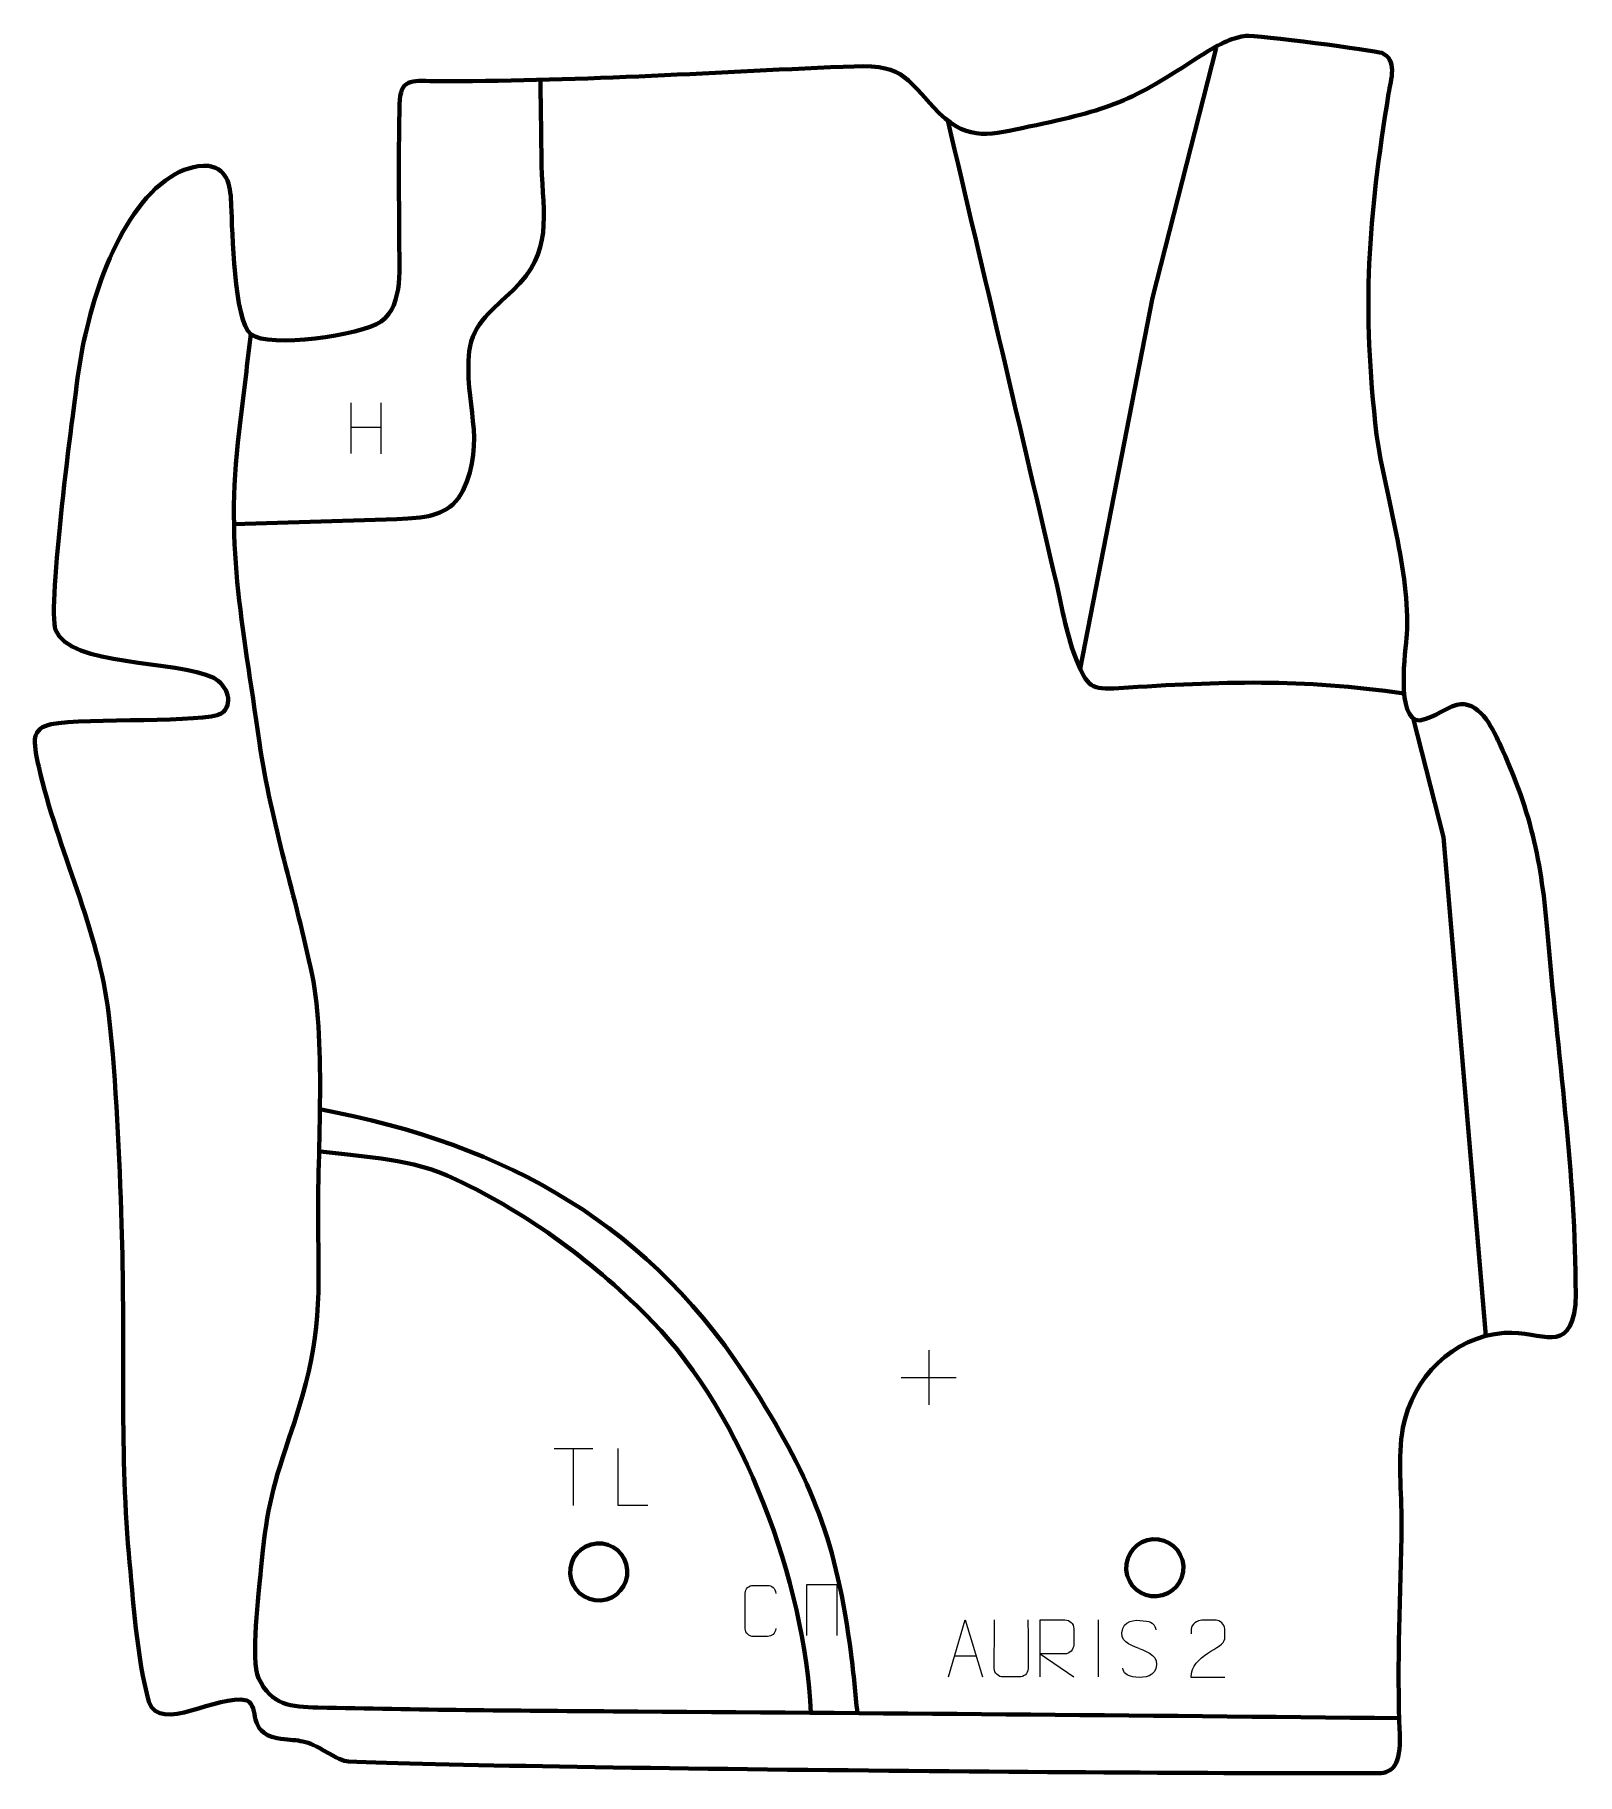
# Model space of a CAD drawing. Header units: millimetres. Extents: x 913 to 1587, y -46 to 714.
import ezdxf

# ---------------------------------------------------------------- set-up
doc = ezdxf.new("R2010")
doc.units = ezdxf.units.MM
doc.header["$MEASUREMENT"] = 0
doc.layers.add('layer 2', color=7, linetype='Continuous')
doc.layers.add('layer 3', color=7, linetype='Continuous')

msp = doc.modelspace()

# ---------------------------------------------------------------- linework, layer by layer
at = {"layer": 'layer 2', "color": 142, "lineweight": 158}
for points, knots in [([(1370.1307, 437.1026), (1370.1307, 437.1026), (1401.7189, 599.35), (1401.7189, 599.35), (1401.7189, 599.35), (1401.7189, 599.35), (1429.5592, 708.4729), (1429.5592, 708.4729)], [0, 0, 0, 0, 0.33333333, 0.33333333, 0.33333333, 0.33333333, 1, 1, 1, 1]), ([(1000.0753, 500.3359), (1025.3435, 501.105), (1050.8191, 501.7081), (1076.055, 502.7596), (1076.055, 502.7596), (1085.9125, 503.3009), (1095.4282, 505.1542), (1100.0906, 514.8263), (1100.0906, 514.8263), (1110.7989, 537.0406), (1100.3983, 553.7067), (1102.9661, 575.9829), (1102.9661, 575.9829), (1104.3561, 588.0407), (1113.6864, 594.6521), (1121.9482, 602.4855), (1121.9482, 602.4855), (1139.9142, 619.5874), (1135.0997, 635.0073), (1134.5675, 657.2561), (1134.5675, 657.2561), (1134.4237, 665.243), (1134.3773, 673.2324), (1134.2551, 681.2202), (1134.2551, 681.2202), (1134.2551, 681.2202), (1134.2319, 682.6593), (1134.2319, 682.6593), (1134.2319, 682.6593), (1134.1644, 686.6511), (1134.0992, 690.6433), (1134.0408, 694.6353)], [0, 0, 0, 0, 0.11111111, 0.11111111, 0.11111111, 0.11111111, 0.22222222, 0.22222222, 0.22222222, 0.22222222, 0.33333333, 0.33333333, 0.33333333, 0.33333333, 0.44444444, 0.44444444, 0.44444444, 0.44444444, 0.55555556, 0.55555556, 0.55555556, 0.55555556, 0.66666667, 0.66666667, 0.66666667, 0.66666667, 0.77777778, 0.77777778, 0.77777778, 0.77777778, 1, 1, 1, 1]), ([(1511.7646, 426.2163), (1466.6125, 432.7931), (1432.3071, 431.5687), (1386.9628, 428.5684), (1386.9628, 428.5684), (1374.7461, 427.76), (1373.2568, 429.4367), (1368.5847, 440.5085), (1368.5847, 440.5085), (1364.43, 450.5555), (1362.2688, 463.2808), (1359.8124, 473.9779), (1359.8124, 473.9779), (1344.0281, 541.615), (1328.0974, 609.2237), (1312.1838, 676.8308)], [0, 0, 0, 0, 0.2, 0.2, 0.2, 0.2, 0.4, 0.4, 0.4, 0.4, 0.6, 0.6, 0.6, 0.6, 1, 1, 1, 1]), ([(1509.5634, -21.929), (1394.9687, -20.7727), (1280.4648, -19.712), (1165.8646, -18.9637), (1165.8646, -18.9637), (1122.8306, -18.6827), (1079.807, -18.2454), (1036.7823, -17.2635), (1036.7823, -17.2635), (1024.9987, -16.9925), (1016.2874, -16.4242), (1010.8205, -4.3652), (1010.8205, -4.3652), (1007.3356, 3.3221), (1010.8811, 33.0526), (1011.8299, 42.7662), (1011.8299, 42.7662), (1014.1834, 67.3668), (1016.149, 76.8312), (1024.0956, 100.4439), (1024.0956, 100.4439), (1036.6494, 137.7459), (1037.6655, 150.6101), (1036.9032, 189.5699), (1036.9032, 189.5699), (1036.24, 222.9028), (1040.5085, 272.0899), (1034.2578, 303.2488), (1034.2578, 303.2488), (1027.0073, 337.7798), (1016.4728, 368.61), (1011.206, 404.7196), (1011.206, 404.7196), (1003.7395, 458.302), (995.5776, 491.7615), (1002.9093, 546.005), (1002.9093, 546.005), (1004.4278, 558.4744), (1005.9471, 570.9436), (1007.4629, 583.4133)], [0, 0, 0, 0, 0.09090909, 0.09090909, 0.09090909, 0.09090909, 0.18181818, 0.18181818, 0.18181818, 0.18181818, 0.27272727, 0.27272727, 0.27272727, 0.27272727, 0.36363636, 0.36363636, 0.36363636, 0.36363636, 0.45454545, 0.45454545, 0.45454545, 0.45454545, 0.54545455, 0.54545455, 0.54545455, 0.54545455, 0.63636364, 0.63636364, 0.63636364, 0.63636364, 0.72727273, 0.72727273, 0.72727273, 0.72727273, 0.81818182, 0.81818182, 0.81818182, 0.81818182, 1, 1, 1, 1]), ([(1547.5223, 145.2717), (1547.5223, 145.2717), (1528.9809, 363.3817), (1528.9809, 363.3817), (1528.9809, 363.3817), (1528.9809, 363.3817), (1515.6508, 415.434), (1515.6508, 415.434)], [0, 0, 0, 0, 0.33333333, 0.33333333, 0.33333333, 0.33333333, 1, 1, 1, 1]), ([(1037.6437, 244.4219), (1120.0602, 228.8294), (1182.6433, 193.8406), (1227.8053, 121.7263), (1227.8053, 121.7263), (1253.1957, 81.1836), (1263.4425, 55.6163), (1269.9338, 5.8466), (1269.9338, 5.8466), (1271.0422, -2.6515), (1271.7722, -11.2204), (1272.6728, -19.7452)], [0, 0, 0, 0, 0.25, 0.25, 0.25, 0.25, 0.5, 0.5, 0.5, 0.5, 1, 1, 1, 1]), ([(1252.3151, -19.5841), (1249.6326, 37.4358), (1222.9358, 110.5298), (1183.1109, 151.4733), (1183.1109, 151.4733), (1158.3605, 176.7918), (1129.2268, 198.6031), (1097.1056, 213.7072), (1097.1056, 213.7072), (1076.8735, 223.2205), (1059.5658, 223.1297), (1037.8799, 225.9862), (1037.8799, 225.9862), (1037.8799, 225.9862), (1037.2921, 226.0682), (1037.2921, 226.0682)], [0, 0, 0, 0, 0.2, 0.2, 0.2, 0.2, 0.4, 0.4, 0.4, 0.4, 0.6, 0.6, 0.6, 0.6, 1, 1, 1, 1])]:
    msp.add_open_spline(points, degree=3, knots=knots, dxfattribs=at)
at = {"layer": 'layer 2', "color": 250, "lineweight": 9}
for points in [[(1051.149, 553.4049), (1051.149, 553.4049), (1051.149, 531.2122), (1051.149, 531.2122)], [(1064.2647, 553.4049), (1064.2647, 553.4049), (1064.2647, 531.0546), (1064.2647, 531.0546)], [(1051.1665, 542.7625), (1051.1665, 542.7625), (1064.2647, 542.7625), (1064.2647, 542.7625)], [(1303.8436, 139.0905), (1303.8436, 139.0905), (1303.8436, 115.1126), (1303.8436, 115.1126)], [(1291.8547, 127.1015), (1291.8547, 127.1015), (1315.8326, 127.1015), (1315.8326, 127.1015)], [(1140.0057, 95.9615), (1140.0057, 95.9615), (1156.9929, 95.9615), (1156.9929, 95.9615)], [(1148.4995, 71.0315), (1148.4995, 71.0315), (1148.4995, 95.985), (1148.4995, 95.985)], [(1377.9269, 21.0552), (1377.9269, 21.0552), (1377.9269, -3.9189), (1377.9269, -3.9189)], [(1315.1789, 5.3408), (1315.1789, 5.3408), (1324.6746, 5.3408), (1324.6746, 5.3408)]]:
    msp.add_open_spline(points, degree=3, dxfattribs=at)
for points, knots in [([(1180.9953, 71.0314), (1180.9953, 71.0314), (1168.0462, 71.0314), (1168.0462, 71.0314), (1168.0462, 71.0314), (1168.0462, 71.0314), (1168.0462, 95.985), (1168.0462, 95.985)], [0, 0, 0, 0, 0.33333333, 0.33333333, 0.33333333, 0.33333333, 1, 1, 1, 1]), ([(1236.9382, 17.2167), (1236.813, 15.1357), (1235.3108, 13.8105), (1233.3871, 13.8008), (1233.3871, 13.8008), (1231.2985, 13.8011), (1229.2099, 13.8011), (1227.1216, 13.8008), (1227.1216, 13.8008), (1225.3974, 13.7064), (1223.631, 15.3943), (1223.641, 17.2011), (1223.641, 17.2011), (1223.6414, 22.3693), (1223.6414, 27.537), (1223.641, 32.7044), (1223.641, 32.7044), (1223.6448, 34.6195), (1225.2093, 36.1594), (1227.1372, 36.1473), (1227.1372, 36.1473), (1229.2202, 36.1473), (1231.3037, 36.1473), (1233.3871, 36.1473), (1233.3871, 36.1473), (1235.1306, 36.1791), (1236.9143, 34.8432), (1236.9382, 32.6598)], [0, 0, 0, 0, 0.125, 0.125, 0.125, 0.125, 0.25, 0.25, 0.25, 0.25, 0.375, 0.375, 0.375, 0.375, 0.5, 0.5, 0.5, 0.5, 0.625, 0.625, 0.625, 0.625, 0.75, 0.75, 0.75, 0.75, 1, 1, 1, 1]), ([(1250.6257, 14.1954), (1250.6257, 14.1954), (1250.6257, 36.5457), (1250.6257, 36.5457), (1250.6257, 36.5457), (1250.6257, 36.5457), (1263.744, 36.5457), (1263.744, 36.5457), (1263.744, 36.5457), (1263.744, 36.5457), (1263.744, 14.1954), (1263.744, 14.1954)], [0, 0, 0, 0, 0.25, 0.25, 0.25, 0.25, 0.5, 0.5, 0.5, 0.5, 1, 1, 1, 1]), ([(1312.4563, -3.9086), (1312.4563, -3.9086), (1319.8273, 21.0449), (1319.8273, 21.0449), (1319.8273, 21.0449), (1319.8273, 21.0449), (1327.3972, -3.9086), (1327.3972, -3.9086)], [0, 0, 0, 0, 0.33333333, 0.33333333, 0.33333333, 0.33333333, 1, 1, 1, 1]), ([(1347.254, 21.0491), (1347.2536, 15.5096), (1347.3494, 5.3078), (1347.3498, -0.2326), (1347.3498, -0.2326), (1347.21, -2.4721), (1345.5328, -3.8983), (1343.3851, -3.9088), (1343.3851, -3.9088), (1341.0532, -3.9084), (1338.7213, -3.9084), (1336.3898, -3.9088), (1336.3898, -3.9088), (1334.4648, -4.0103), (1332.4927, -2.1938), (1332.5039, -0.2493), (1332.5039, -0.2493), (1332.5042, 5.3126), (1332.5996, 15.488), (1332.5992, 21.0491)], [0, 0, 0, 0, 0.16666667, 0.16666667, 0.16666667, 0.16666667, 0.33333333, 0.33333333, 0.33333333, 0.33333333, 0.5, 0.5, 0.5, 0.5, 0.66666667, 0.66666667, 0.66666667, 0.66666667, 1, 1, 1, 1]), ([(1352.5948, -3.9086), (1352.5948, -3.9086), (1352.5948, 21.0449), (1352.5948, 21.0449), (1352.5948, 21.0449), (1356.1896, 21.0449), (1359.7851, 21.0449), (1363.3803, 21.0449), (1363.3803, 21.0449), (1365.7056, 21.0072), (1367.2629, 19.5172), (1367.2588, 17.1508), (1367.2588, 17.1508), (1367.2584, 15.1153), (1367.2584, 12.0559), (1367.2588, 10.0199), (1367.2588, 10.0199), (1367.2523, 8.1444), (1365.44, 6.2026), (1363.4305, 6.1835), (1363.4305, 6.1835), (1363.4305, 6.1835), (1352.5948, 6.1835), (1352.5948, 6.1835), (1352.5948, 6.1835), (1352.5948, 6.1835), (1367.2495, -3.9086), (1367.2495, -3.9086)], [0, 0, 0, 0, 0.125, 0.125, 0.125, 0.125, 0.25, 0.25, 0.25, 0.25, 0.375, 0.375, 0.375, 0.375, 0.5, 0.5, 0.5, 0.5, 0.625, 0.625, 0.625, 0.625, 0.75, 0.75, 0.75, 0.75, 1, 1, 1, 1]), ([(1395.9269, 8.5681), (1391.6786, 10.0385), (1386.7705, 11.8343), (1388.7756, 17.3546), (1388.7756, 17.3546), (1390.2791, 21.4945), (1395.4927, 21.106), (1399.0963, 20.5049), (1399.0963, 20.5049), (1401.9569, 20.0277), (1402.8216, 18.8145), (1403.1322, 16.7304)], [0, 0, 0, 0, 0.25, 0.25, 0.25, 0.25, 0.5, 0.5, 0.5, 0.5, 1, 1, 1, 1]), ([(1433.2929, -4.0929), (1428.3785, -4.0926), (1423.4641, -4.0926), (1418.55, -4.0929), (1418.55, -4.0929), (1418.55, 5.8394), (1433.201, 8.4806), (1433.2929, 12.7909), (1433.2929, 12.7909), (1433.2926, 14.215), (1433.2926, 15.6387), (1433.2929, 17.062), (1433.2929, 17.062), (1433.276, 19.1391), (1431.1532, 20.8639), (1429.4822, 20.8812), (1429.4822, 20.8812), (1427.409, 20.8808), (1425.3361, 20.8808), (1423.2637, 20.8812), (1423.2637, 20.8812), (1421.4416, 20.8977), (1418.6169, 19.1056), (1418.55, 17.012), (1418.55, 17.012), (1418.55, 17.012), (1418.55, 14.9572), (1418.55, 14.9572)], [0, 0, 0, 0, 0.125, 0.125, 0.125, 0.125, 0.25, 0.25, 0.25, 0.25, 0.375, 0.375, 0.375, 0.375, 0.5, 0.5, 0.5, 0.5, 0.625, 0.625, 0.625, 0.625, 0.75, 0.75, 0.75, 0.75, 1, 1, 1, 1]), ([(1395.9269, 8.568), (1399.9455, 6.9213), (1404.975, 5.033), (1403.141, -0.3273), (1403.141, -0.3273), (1401.6812, -4.5937), (1396.7704, -4.337), (1393.0443, -3.7823), (1393.0443, -3.7823), (1390.2943, -3.3725), (1389.0734, -2.159), (1388.6954, -0.0468)], [0, 0, 0, 0, 0.25, 0.25, 0.25, 0.25, 0.5, 0.5, 0.5, 0.5, 1, 1, 1, 1])]:
    msp.add_open_spline(points, degree=3, knots=knots, dxfattribs=at)
at = {"layer": 'layer 2', "color": 142, "lineweight": 200}
for points in [[(1160.4447, 29.5899), (1153.5583, 29.1039), (1147.5817, 34.2924), (1147.0957, 41.1788), (1147.0957, 41.1788), (1146.6096, 48.0652), (1151.7981, 54.0418), (1158.6845, 54.5279), (1158.6845, 54.5279), (1165.571, 55.014), (1171.5476, 49.8254), (1172.0336, 42.939), (1172.0336, 42.939), (1172.5197, 36.0526), (1167.3312, 30.076), (1160.4447, 29.5899)], [(1403.6118, 31.3694), (1396.7254, 30.8833), (1390.7488, 36.0719), (1390.2628, 42.9582), (1390.2628, 42.9582), (1389.7767, 49.8446), (1394.9652, 55.8212), (1401.8516, 56.3073), (1401.8516, 56.3073), (1408.7381, 56.7934), (1414.7146, 51.6048), (1415.2007, 44.7184), (1415.2007, 44.7184), (1415.6868, 37.8321), (1410.4983, 31.8554), (1403.6118, 31.3694)]]:
    msp.add_open_spline(points, degree=3, knots=[0, 0, 0, 0, 0.2, 0.2, 0.2, 0.2, 0.4, 0.4, 0.4, 0.4, 0.6, 0.6, 0.6, 0.6, 1, 1, 1, 1], dxfattribs=at)
at = {"layer": 'layer 3', "color": 242, "lineweight": 158}
msp.add_open_spline([(989.0098, 657.0344), (997.913, 655.5335), (998.5788, 647.238), (998.8923, 639.5554), (998.8923, 639.5554), (999.2987, 629.0359), (999.9789, 589.3328), (1007.4629, 583.4133), (1007.4629, 583.4133), (1015.5612, 577.0078), (1055.2659, 582.8668), (1064.3736, 588.9271), (1064.3736, 588.9271), (1074.577, 596.5055), (1072.2192, 613.684), (1072.2438, 625.1965), (1072.2438, 625.1965), (1072.2809, 644.5581), (1071.9815, 664.7208), (1072.4934, 683.9984), (1072.4934, 683.9984), (1072.7908, 695.1986), (1077.3382, 694.2308), (1087.6055, 694.1132), (1087.6055, 694.1132), (1147.5047, 693.7797), (1206.7286, 697.8339), (1266.4908, 700.4039), (1266.4908, 700.4039), (1293.2514, 701.5546), (1291.9044, 697.3337), (1308.6144, 679.9059), (1308.6144, 679.9059), (1321.7954, 667.3951), (1331.2273, 670.8129), (1347.6793, 674.2102), (1347.6793, 674.2102), (1383.0387, 681.6117), (1392.5263, 685.1504), (1422.7135, 705.1929), (1422.7135, 705.1929), (1431.8276, 710.9599), (1437.3904, 713.3004), (1442.5526, 713.8817), (1442.5526, 713.8817), (1446.8049, 714.3606), (1499.3648, 707.4839), (1501.9466, 706.4154), (1501.9466, 706.4154), (1508.9966, 703.4974), (1505.9856, 694.8556), (1504.937, 688.6657), (1504.937, 688.6657), (1495.9893, 633.0194), (1493.1088, 595.8492), (1499.6928, 539.4488), (1499.6928, 539.4488), (1503.7066, 511.4202), (1514.4713, 479.8508), (1512.8924, 452.0656), (1512.8924, 452.0656), (1512.4219, 445.3172), (1507.8499, 414.3807), (1518.603, 414.4593), (1518.603, 414.4593), (1526.3493, 416.4407), (1528.8009, 419.2844), (1534.7503, 421.2945), (1534.7503, 421.2945), (1544.3713, 423.6009), (1550.1215, 411.564), (1553.4245, 404.494), (1553.4245, 404.494), (1568.0855, 372.591), (1572.0566, 351.2232), (1574.8962, 316.6462), (1574.8962, 316.6462), (1579.2284, 265.3621), (1587.4187, 210.0905), (1586.7099, 158.9313), (1586.7099, 158.9313), (1583.5365, 136.34), (1572.8081, 147.6707), (1555.551, 146.5466), (1555.551, 146.5466), (1533.1455, 145.087), (1515.3211, 126.77), (1511.2321, 105.2027), (1511.2321, 105.2027), (1508.7303, 92.0067), (1510.6669, 76.8225), (1510.6305, 63.2792), (1510.6305, 63.2792), (1510.1155, 32.0275), (1508.5358, 2.3377), (1509.8055, -29.0679), (1509.8055, -29.0679), (1510.342, -42.3389), (1506.7438, -45.9256), (1500.5191, -45.9684), (1500.5191, -45.9684), (1431.1745, -46.4445), (1125.3397, -44.1739), (1050.1105, -40.814), (1050.1105, -40.814), (1047.7508, -40.7085), (1045.4797, -39.6018), (1039.2449, -36.0046), (1039.2449, -36.0046), (1030.4089, -30.9067), (1027.9997, -32.0431), (1018.8893, -30.7061), (1018.8893, -30.7061), (1005.5293, -27.8086), (1011.7211, -17.3878), (1005.6292, -14.1523), (1005.6292, -14.1523), (992.8264, -11.0925), (967.9088, -28.9158), (962.8961, -14.8426), (962.8961, -14.8426), (957.5991, 4.3393), (955.9775, 29.9487), (954.0558, 50.1176), (954.0558, 50.1176), (949.973, 97.4865), (952.5686, 146.2973), (950.9377, 194.068), (950.9377, 194.068), (949.8801, 224.1567), (948.6917, 255.5937), (945.3671, 285.4785), (945.3671, 285.4785), (940.9501, 323.0514), (922.9231, 357.7639), (914.6734, 394.2779), (914.6734, 394.2779), (913.7787, 398.238), (912.9698, 402.2392), (913.0022, 406.3117), (913.0022, 406.3117), (913.6821, 410.567), (916.2791, 411.8622), (920.0803, 412.8255), (920.0803, 412.8255), (935.5074, 415.6754), (987.9904, 413.2431), (994.449, 417.5274), (994.449, 417.5274), (1000.126, 421.2933), (997.3487, 429.7307), (991.2428, 433.0326), (991.2428, 433.0326), (974.6573, 441.3521), (928.1577, 437.5359), (922.0505, 454.1573), (922.0505, 454.1573), (918.3862, 464.1302), (929.7963, 550.5628), (932.0949, 566.9995), (932.0949, 566.9995), (935.7906, 593.4262), (948.1625, 636.6148), (972.2959, 652.1479), (972.2959, 652.1479), (977.6808, 655.4958), (982.6276, 657.2819), (989.0098, 657.0344)], degree=3, knots=[0, 0, 0, 0, 0.02325581, 0.02325581, 0.02325581, 0.02325581, 0.04651163, 0.04651163, 0.04651163, 0.04651163, 0.06976744, 0.06976744, 0.06976744, 0.06976744, 0.09302326, 0.09302326, 0.09302326, 0.09302326, 0.11627907, 0.11627907, 0.11627907, 0.11627907, 0.13953488, 0.13953488, 0.13953488, 0.13953488, 0.1627907, 0.1627907, 0.1627907, 0.1627907, 0.18604651, 0.18604651, 0.18604651, 0.18604651, 0.20930233, 0.20930233, 0.20930233, 0.20930233, 0.23255814, 0.23255814, 0.23255814, 0.23255814, 0.25581395, 0.25581395, 0.25581395, 0.25581395, 0.27906977, 0.27906977, 0.27906977, 0.27906977, 0.30232558, 0.30232558, 0.30232558, 0.30232558, 0.3255814, 0.3255814, 0.3255814, 0.3255814, 0.34883721, 0.34883721, 0.34883721, 0.34883721, 0.37209302, 0.37209302, 0.37209302, 0.37209302, 0.39534884, 0.39534884, 0.39534884, 0.39534884, 0.41860465, 0.41860465, 0.41860465, 0.41860465, 0.44186047, 0.44186047, 0.44186047, 0.44186047, 0.46511628, 0.46511628, 0.46511628, 0.46511628, 0.48837209, 0.48837209, 0.48837209, 0.48837209, 0.51162791, 0.51162791, 0.51162791, 0.51162791, 0.53488372, 0.53488372, 0.53488372, 0.53488372, 0.55813953, 0.55813953, 0.55813953, 0.55813953, 0.58139535, 0.58139535, 0.58139535, 0.58139535, 0.60465116, 0.60465116, 0.60465116, 0.60465116, 0.62790698, 0.62790698, 0.62790698, 0.62790698, 0.65116279, 0.65116279, 0.65116279, 0.65116279, 0.6744186, 0.6744186, 0.6744186, 0.6744186, 0.69767442, 0.69767442, 0.69767442, 0.69767442, 0.72093023, 0.72093023, 0.72093023, 0.72093023, 0.74418605, 0.74418605, 0.74418605, 0.74418605, 0.76744186, 0.76744186, 0.76744186, 0.76744186, 0.79069767, 0.79069767, 0.79069767, 0.79069767, 0.81395349, 0.81395349, 0.81395349, 0.81395349, 0.8372093, 0.8372093, 0.8372093, 0.8372093, 0.86046512, 0.86046512, 0.86046512, 0.86046512, 0.88372093, 0.88372093, 0.88372093, 0.88372093, 0.90697674, 0.90697674, 0.90697674, 0.90697674, 0.93023256, 0.93023256, 0.93023256, 0.93023256, 0.95348837, 0.95348837, 0.95348837, 0.95348837, 1, 1, 1, 1], dxfattribs=at)

doc.saveas('drawing.dxf')
